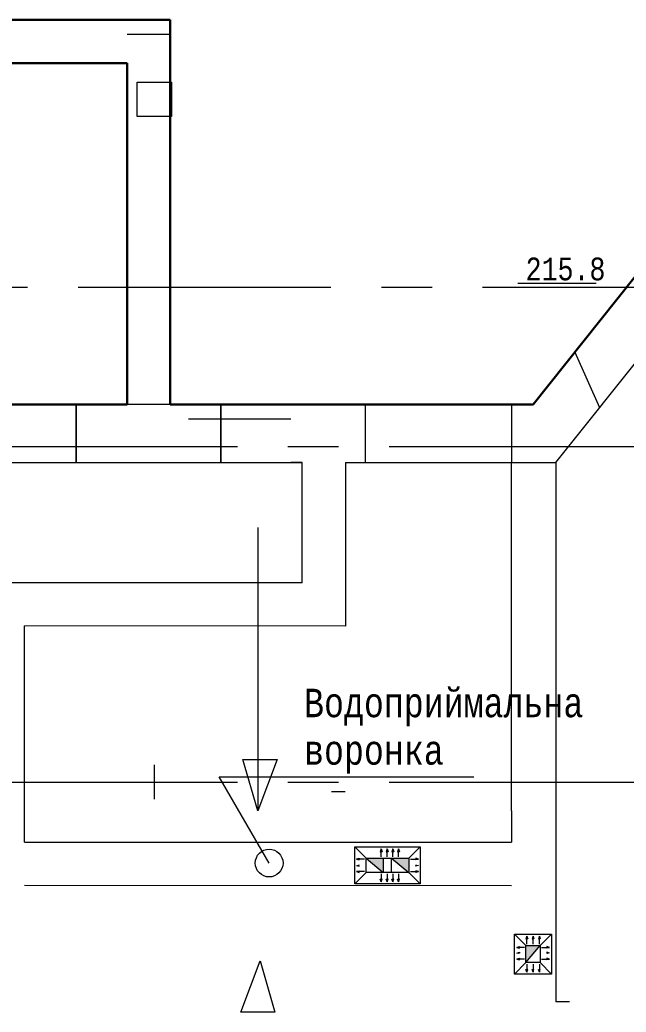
# Model space of a CAD drawing. Header units: millimetres. Extents: x -689206 to 4969298, y -1019800 to 703299.
# Drawn here: x 818976 to 824306, y -639943 to -631222 of the extents above; entities that cross this region are included whole.
import ezdxf

# ---------------------------------------------------------------- set-up
doc = ezdxf.new("R2010")
doc.units = ezdxf.units.MM
doc.linetypes.add('JIS_02_4.0', pattern=[5.5, 4, -1.5])
doc.linetypes.add('осеваяX2', pattern=[101.6, 63.5, -12.7, 12.7, -12.7])
doc.layers.add('кровля', color=211, linetype='Continuous')
doc.layers.add('четотам', color=7, linetype='Continuous')
for name, color, linetype, lineweight in [('ПЕРЕГОРОДКИ', 252, 'Continuous', 9), ('РАЗМЕРЫ', 7, 'Continuous', 9), ('сваи', 7, 'JIS_02_4.0', 30), ('стены', 7, 'Continuous', 20)]:
    doc.layers.add(name, color=color, linetype=linetype, lineweight=lineweight)
doc.styles.add('Аннотативный', font='isocteur.ttf', dxfattribs={"width": 0.7, "height": 250})

msp = doc.modelspace()

# ---------------------------------------------------------------- hatches: boundary and pattern name
at = {"layer": 'кровля', "lineweight": 5}
h = msp.add_hatch(color=7, dxfattribs=at)
h.dxf.hatch_style = 1
h.paths.add_polyline_path([(822152.6, -638532.2), (822160.7, -638532.2), (822152.6, -638508.5)])
h.paths.add_polyline_path([(822144.4, -638532.2), (822152.6, -638532.2), (822152.6, -638508.5)])
h = msp.add_hatch(color=7, dxfattribs=at)
h.dxf.hatch_style = 1
h.paths.add_polyline_path([(822203.8, -638508.5), (822195.7, -638532.2), (822203.8, -638532.2)])
h.paths.add_polyline_path([(822203.8, -638508.5), (822203.8, -638532.2), (822212, -638532.2)])
h = msp.add_hatch(color=7, dxfattribs=at)
h.dxf.hatch_style = 1
h.paths.add_polyline_path([(822255.1, -638508.5), (822246.9, -638532.2), (822255.1, -638532.2)])
h.paths.add_polyline_path([(822255.1, -638508.5), (822255.1, -638532.2), (822263.2, -638532.2)])
h = msp.add_hatch(color=7, dxfattribs=at)
h.dxf.hatch_style = 1
h.paths.add_polyline_path([(822304.9, -638508.5), (822296.7, -638532.2), (822304.9, -638532.2)])
h.paths.add_polyline_path([(822304.9, -638508.5), (822304.9, -638532.2), (822313, -638532.2)])
h = msp.add_hatch(color=7, dxfattribs=at)
h.dxf.hatch_style = 1
h.paths.add_polyline_path([(821935.3, -638597.2), (821958.9, -638605.4), (821958.9, -638597.2)])
h.paths.add_polyline_path([(821935.3, -638597.2), (821958.9, -638597.2), (821958.9, -638589.1)])
h = msp.add_hatch(color=7, dxfattribs=at)
h.dxf.hatch_style = 1
h.paths.add_polyline_path([(821935.3, -638652.5), (821958.9, -638660.7), (821958.9, -638652.5)])
h.paths.add_polyline_path([(821935.3, -638652.5), (821958.9, -638652.5), (821958.9, -638644.4)])
h = msp.add_hatch(color=7, dxfattribs=at)
h.dxf.hatch_style = 1
h.paths.add_polyline_path([(822455.5, -638597.2), (822455.5, -638605.4), (822479.2, -638597.2)])
h.paths.add_polyline_path([(822455.5, -638589.1), (822455.5, -638597.2), (822479.2, -638597.2)])
h = msp.add_hatch(color=7, dxfattribs=at)
h.dxf.hatch_style = 1
h.paths.add_polyline_path([(822455.5, -638652.5), (822455.5, -638660.7), (822479.2, -638652.5)])
h.paths.add_polyline_path([(822455.5, -638644.4), (822455.5, -638652.5), (822479.2, -638652.5)])
h = msp.add_hatch(color=7, dxfattribs=at)
h.dxf.hatch_style = 1
h.paths.add_polyline_path([(821958.9, -638707.8), (821958.9, -638699.7), (821935.3, -638707.8)])
h.paths.add_polyline_path([(821958.9, -638715.9), (821958.9, -638707.8), (821935.3, -638707.8)])
h = msp.add_hatch(color=7, dxfattribs=at)
h.dxf.hatch_style = 1
h.paths.add_polyline_path([(822479.2, -638707.8), (822455.5, -638699.7), (822455.5, -638707.8)])
h.paths.add_polyline_path([(822479.2, -638707.8), (822455.5, -638707.8), (822455.5, -638715.9)])
h = msp.add_hatch(color=7, dxfattribs=at)
h.dxf.hatch_style = 1
h.paths.add_polyline_path([(822152.6, -638796.5), (822160.7, -638772.9), (822152.6, -638772.9)])
h.paths.add_polyline_path([(822152.6, -638796.5), (822152.6, -638772.9), (822144.4, -638772.9)])
h = msp.add_hatch(color=7, dxfattribs=at)
h.dxf.hatch_style = 1
h.paths.add_polyline_path([(822203.8, -638772.9), (822195.7, -638772.9), (822203.8, -638796.5)])
h.paths.add_polyline_path([(822212, -638772.9), (822203.8, -638772.9), (822203.8, -638796.5)])
h = msp.add_hatch(color=7, dxfattribs=at)
h.dxf.hatch_style = 1
h.paths.add_polyline_path([(822255.1, -638772.9), (822246.9, -638772.9), (822255.1, -638796.5)])
h.paths.add_polyline_path([(822263.2, -638772.9), (822255.1, -638772.9), (822255.1, -638796.5)])
h = msp.add_hatch(color=7, dxfattribs=at)
h.dxf.hatch_style = 1
h.paths.add_polyline_path([(822304.9, -638772.9), (822296.7, -638772.9), (822304.9, -638796.5)])
h.paths.add_polyline_path([(822313, -638772.9), (822304.9, -638772.9), (822304.9, -638796.5)])
at = {"layer": 'кровля', "lineweight": 5, "true_color": 0x000000}
h = msp.add_hatch(color=18, dxfattribs=at)
h.dxf.hatch_style = 1
h.paths.add_polyline_path([(823431.9, -639297.3), (823440.1, -639297.3), (823431.9, -639273.7)])
h.paths.add_polyline_path([(823423.8, -639297.3), (823431.9, -639297.3), (823431.9, -639273.7)])
h = msp.add_hatch(color=18, dxfattribs=at)
h.dxf.hatch_style = 1
h.paths.add_polyline_path([(823487.2, -639297.3), (823495.4, -639297.3), (823487.2, -639273.7)])
h.paths.add_polyline_path([(823479.1, -639297.3), (823487.2, -639297.3), (823487.2, -639273.7)])
h = msp.add_hatch(color=18, dxfattribs=at)
h.dxf.hatch_style = 1
h.paths.add_polyline_path([(823542.5, -639273.7), (823534.4, -639297.3), (823542.5, -639297.3)])
h.paths.add_polyline_path([(823542.5, -639273.7), (823542.5, -639297.3), (823550.7, -639297.3)])
h = msp.add_hatch(color=18, dxfattribs=at)
h.dxf.hatch_style = 1
h.paths.add_polyline_path([(823343.3, -639373.1), (823366.9, -639381.2), (823366.9, -639373.1)])
h.paths.add_polyline_path([(823343.3, -639373.1), (823366.9, -639373.1), (823366.9, -639364.9)])
h = msp.add_hatch(color=18, dxfattribs=at)
h.dxf.hatch_style = 1
h.paths.add_polyline_path([(823607.6, -639373.1), (823607.6, -639381.2), (823631.2, -639373.1)])
h.paths.add_polyline_path([(823607.6, -639364.9), (823607.6, -639373.1), (823631.2, -639373.1)])
h = msp.add_hatch(color=18, dxfattribs=at)
h.dxf.hatch_style = 1
h.paths.add_polyline_path([(823343.3, -639424.3), (823366.9, -639432.5), (823366.9, -639424.3)])
h.paths.add_polyline_path([(823343.3, -639424.3), (823366.9, -639424.3), (823366.9, -639416.2)])
h = msp.add_hatch(color=18, dxfattribs=at)
h.dxf.hatch_style = 1
h.paths.add_polyline_path([(823607.6, -639424.3), (823607.6, -639432.5), (823631.2, -639424.3)])
h.paths.add_polyline_path([(823607.6, -639416.2), (823607.6, -639424.3), (823631.2, -639424.3)])
h = msp.add_hatch(color=18, dxfattribs=at)
h.dxf.hatch_style = 1
h.paths.add_polyline_path([(823366.9, -639475.6), (823366.9, -639467.4), (823343.3, -639475.6)])
h.paths.add_polyline_path([(823366.9, -639483.7), (823366.9, -639475.6), (823343.3, -639475.6)])
h = msp.add_hatch(color=18, dxfattribs=at)
h.dxf.hatch_style = 1
h.paths.add_polyline_path([(823631.2, -639475.6), (823607.6, -639467.4), (823607.6, -639475.6)])
h.paths.add_polyline_path([(823631.2, -639475.6), (823607.6, -639475.6), (823607.6, -639483.7)])
h = msp.add_hatch(color=18, dxfattribs=at)
h.dxf.hatch_style = 1
h.paths.add_polyline_path([(823431.9, -639591.3), (823440.1, -639567.7), (823431.9, -639567.7)])
h.paths.add_polyline_path([(823431.9, -639591.3), (823431.9, -639567.7), (823423.8, -639567.7)])
h = msp.add_hatch(color=18, dxfattribs=at)
h.dxf.hatch_style = 1
h.paths.add_polyline_path([(823487.2, -639591.3), (823495.4, -639567.7), (823487.2, -639567.7)])
h.paths.add_polyline_path([(823487.2, -639591.3), (823487.2, -639567.7), (823479.1, -639567.7)])
h = msp.add_hatch(color=18, dxfattribs=at)
h.dxf.hatch_style = 1
h.paths.add_polyline_path([(823542.5, -639567.7), (823534.4, -639567.7), (823542.5, -639591.3)])
h.paths.add_polyline_path([(823550.7, -639567.7), (823542.5, -639567.7), (823542.5, -639591.3)])
at = {"layer": 'РАЗМЕРЫ', "lineweight": 5, "ltscale": 150}
h = msp.add_hatch(color=256, dxfattribs=at)
h.dxf.hatch_style = 1
h.paths.add_polyline_path([(822394.1, -638715), (822394.1, -638590), (822244.1, -638590)])
h.paths.add_polyline_path([(822170.4, -638715), (822170.4, -638590), (822020.4, -638590)])
h = msp.add_hatch(color=256, dxfattribs=at)
h.dxf.hatch_style = 1
h.paths.add_polyline_path([(823549.7, -639357.5), (823424.7, -639357.5), (823424.7, -639507.5)])

# ---------------------------------------------------------------- linework, layer by layer
at = {"layer": 'кровля', "color": 7, "lineweight": 5}
for p, q in [((822020.4, -638590), (821920.4, -638490)), ((822394.1, -638590), (822494.1, -638490)), ((822152.6, -638508.5), (822144.4, -638532.2)), ((822144.4, -638532.2), (822152.6, -638532.2)), ((822152.6, -638578.5), (822152.6, -638508.5)), ((822152.6, -638508.5), (822160.7, -638532.2)), ((822160.7, -638532.2), (822152.6, -638532.2)), ((822203.8, -638508.5), (822195.7, -638532.2)), ((822195.7, -638532.2), (822203.8, -638532.2)), ((822203.8, -638578.5), (822203.8, -638508.5)), ((822203.8, -638508.5), (822212, -638532.2)), ((822212, -638532.2), (822203.8, -638532.2)), ((822255.1, -638508.5), (822246.9, -638532.2)), ((822246.9, -638532.2), (822255.1, -638532.2)), ((822255.1, -638578.5), (822255.1, -638508.5)), ((822255.1, -638508.5), (822263.2, -638532.2)), ((822263.2, -638532.2), (822255.1, -638532.2)), ((822304.9, -638508.5), (822296.7, -638532.2)), ((822296.7, -638532.2), (822304.9, -638532.2)), ((822304.9, -638578.5), (822304.9, -638508.5)), ((822304.9, -638508.5), (822313, -638532.2)), ((822313, -638532.2), (822304.9, -638532.2)), ((821935.3, -638597.2), (821958.9, -638589.1)), ((822005.3, -638597.2), (821935.3, -638597.2)), ((821935.3, -638597.2), (821958.9, -638605.4)), ((821935.3, -638652.5), (821958.9, -638660.7)), ((821958.9, -638589.1), (821958.9, -638597.2)), ((821958.9, -638605.4), (821958.9, -638597.2)), ((821958.9, -638660.7), (821958.9, -638652.5)), ((822409.2, -638597.2), (822479.2, -638597.2)), ((822479.2, -638597.2), (822455.5, -638589.1)), ((822455.5, -638589.1), (822455.5, -638597.2)), ((822479.2, -638597.2), (822455.5, -638605.4)), ((822455.5, -638605.4), (822455.5, -638597.2)), ((822479.2, -638652.5), (822455.5, -638660.7)), ((822455.5, -638660.7), (822455.5, -638652.5)), ((822020.4, -638715), (821920.4, -638815)), ((821935.3, -638707.8), (821958.9, -638699.7)), ((822005.3, -638707.8), (821935.3, -638707.8)), ((821935.3, -638707.8), (821958.9, -638715.9)), ((821958.9, -638699.7), (821958.9, -638707.8)), ((821958.9, -638715.9), (821958.9, -638707.8)), ((822152.6, -638726.5), (822152.6, -638796.5)), ((822203.8, -638726.5), (822203.8, -638796.5)), ((822255.1, -638726.5), (822255.1, -638796.5)), ((822304.9, -638726.5), (822304.9, -638796.5)), ((822394.1, -638715), (822494.1, -638815)), ((822409.2, -638707.8), (822479.2, -638707.8)), ((822479.2, -638707.8), (822455.5, -638699.7)), ((822455.5, -638699.7), (822455.5, -638707.8)), ((822479.2, -638707.8), (822455.5, -638715.9)), ((822455.5, -638715.9), (822455.5, -638707.8)), ((822152.6, -638796.5), (822144.4, -638772.9)), ((822144.4, -638772.9), (822152.6, -638772.9)), ((822152.6, -638796.5), (822160.7, -638772.9)), ((822160.7, -638772.9), (822152.6, -638772.9)), ((822203.8, -638796.5), (822195.7, -638772.9)), ((822195.7, -638772.9), (822203.8, -638772.9)), ((822203.8, -638796.5), (822212, -638772.9)), ((822212, -638772.9), (822203.8, -638772.9)), ((822255.1, -638796.5), (822246.9, -638772.9)), ((822246.9, -638772.9), (822255.1, -638772.9)), ((822255.1, -638796.5), (822263.2, -638772.9)), ((822263.2, -638772.9), (822255.1, -638772.9)), ((822304.9, -638796.5), (822296.7, -638772.9)), ((822296.7, -638772.9), (822304.9, -638772.9)), ((822304.9, -638796.5), (822313, -638772.9)), ((822313, -638772.9), (822304.9, -638772.9))]:
    msp.add_line(p, q, dxfattribs=at)
at = {"layer": 'кровля', "color": 18, "lineweight": 5, "true_color": 0x000000}
for p, q in [((823424.7, -639357.5), (823324.7, -639257.5)), ((823431.9, -639273.7), (823423.8, -639297.3)), ((823431.9, -639343.7), (823431.9, -639273.7)), ((823431.9, -639273.7), (823440.1, -639297.3)), ((823487.2, -639273.7), (823479.1, -639297.3)), ((823487.2, -639343.7), (823487.2, -639273.7)), ((823487.2, -639273.7), (823495.4, -639297.3)), ((823542.5, -639273.7), (823534.4, -639297.3)), ((823542.5, -639343.7), (823542.5, -639273.7)), ((823542.5, -639273.7), (823550.7, -639297.3)), ((823549.7, -639357.5), (823649.7, -639257.5)), ((823343.3, -639373.1), (823366.9, -639364.9)), ((823366.9, -639364.9), (823366.9, -639373.1)), ((823423.8, -639297.3), (823431.9, -639297.3)), ((823440.1, -639297.3), (823431.9, -639297.3)), ((823479.1, -639297.3), (823487.2, -639297.3)), ((823495.4, -639297.3), (823487.2, -639297.3)), ((823534.4, -639297.3), (823542.5, -639297.3)), ((823550.7, -639297.3), (823542.5, -639297.3)), ((823631.2, -639373.1), (823607.6, -639364.9)), ((823607.6, -639364.9), (823607.6, -639373.1)), ((823413.3, -639373.1), (823343.3, -639373.1)), ((823343.3, -639373.1), (823366.9, -639381.2)), ((823343.3, -639424.3), (823366.9, -639416.2)), ((823366.9, -639381.2), (823366.9, -639373.1)), ((823366.9, -639416.2), (823366.9, -639424.3)), ((823561.2, -639373.1), (823631.2, -639373.1)), ((823631.2, -639373.1), (823607.6, -639381.2)), ((823607.6, -639381.2), (823607.6, -639373.1)), ((823631.2, -639424.3), (823607.6, -639416.2)), ((823607.6, -639416.2), (823607.6, -639424.3)), ((823424.7, -639507.5), (823324.7, -639607.5)), ((823343.3, -639475.6), (823366.9, -639467.4)), ((823413.3, -639475.6), (823343.3, -639475.6)), ((823343.3, -639475.6), (823366.9, -639483.7)), ((823366.9, -639467.4), (823366.9, -639475.6)), ((823366.9, -639483.7), (823366.9, -639475.6)), ((823431.9, -639521.3), (823431.9, -639591.3)), ((823487.2, -639521.3), (823487.2, -639591.3)), ((823542.5, -639521.3), (823542.5, -639591.3)), ((823549.7, -639507.5), (823649.7, -639607.5)), ((823561.2, -639475.6), (823631.2, -639475.6)), ((823631.2, -639475.6), (823607.6, -639467.4)), ((823607.6, -639467.4), (823607.6, -639475.6)), ((823631.2, -639475.6), (823607.6, -639483.7)), ((823607.6, -639483.7), (823607.6, -639475.6)), ((823431.9, -639591.3), (823423.8, -639567.7)), ((823423.8, -639567.7), (823431.9, -639567.7)), ((823431.9, -639591.3), (823440.1, -639567.7)), ((823440.1, -639567.7), (823431.9, -639567.7)), ((823487.2, -639591.3), (823479.1, -639567.7)), ((823479.1, -639567.7), (823487.2, -639567.7)), ((823487.2, -639591.3), (823495.4, -639567.7)), ((823495.4, -639567.7), (823487.2, -639567.7)), ((823542.5, -639591.3), (823534.4, -639567.7)), ((823534.4, -639567.7), (823542.5, -639567.7)), ((823542.5, -639591.3), (823550.7, -639567.7)), ((823550.7, -639567.7), (823542.5, -639567.7))]:
    msp.add_line(p, q, dxfattribs=at)
at = {"layer": 'кровля', "color": 7, "lineweight": 5}
for points in [[(822494.1, -638490), (822494.1, -638815), (821920.4, -638815), (821920.4, -638490)], [(822394.1, -638590), (822394.1, -638715), (822020.4, -638715), (822020.4, -638590)]]:
    msp.add_lwpolyline(points, close=True, dxfattribs=at)
at = {"layer": 'кровля', "color": 18, "lineweight": 5, "true_color": 0x000000}
for points in [[(823324.7, -639257.5), (823649.7, -639257.5), (823649.7, -639607.5), (823324.7, -639607.5)], [(823424.7, -639357.5), (823549.7, -639357.5), (823549.7, -639507.5), (823424.7, -639507.5)]]:
    msp.add_lwpolyline(points, close=True, dxfattribs=at)
at = {"layer": 'ПЕРЕГОРОДКИ', "linetype": 'ByBlock', "lineweight": 20}
for p, q in [((821718.3, -636550.2), (821717.2, -636550.2)), ((821836.1, -638005.9), (821716.1, -638005.8))]:
    msp.add_line(p, q, dxfattribs=at)
at = {"layer": 'РАЗМЕРЫ', "linetype": 'ByBlock', "lineweight": 30}
for p, q in [((820298.1, -631222.3), (814218.1, -631222.3)), ((814218.1, -631222.3), (820298.1, -631222.3)), ((820298.1, -631222.3), (820298.1, -631602.3)), ((819918.1, -631602.3), (814598.1, -631602.3)), ((820298.1, -631602.3), (820298.1, -634602.3)), ((823487.8, -634602.3), (824558.1, -633259.1)), ((814598.1, -634602.3), (819918.1, -634602.3)), ((820298.1, -634602.3), (823487.8, -634602.3)), ((821457.2, -636550.2), (821457.2, -636549.9)), ((821717.2, -636550.1), (821717.2, -636550.2)), ((821718.3, -636550.2), (821718.3, -636550.1))]:
    msp.add_line(p, q, dxfattribs=at)
at = {"layer": 'РАЗМЕРЫ', "linetype": 'осеваяX2', "lineweight": 5, "ltscale": 35}
msp.add_line((850158.3, -633573), (783105.6, -633573), dxfattribs=at)
at = {"layer": 'РАЗМЕРЫ'}
msp.add_line((823353.5, -633535.4), (824042.8, -633535.4), dxfattribs=at)
at = {"layer": 'РАЗМЕРЫ', "linetype": 'ByBlock', "lineweight": 13}
for p, q in [((823688.3, -635112.3), (824675.9, -633873)), ((815215.9, -635112.3), (821457.2, -635112.3)), ((821457.2, -636169.9), (821457.2, -635112.3)), ((821838.3, -635112.3), (821837.2, -636550.2)), ((821838.3, -635112.3), (823298.3, -635112.3)), ((821457.2, -636169.9), (818634.1, -636169.9)), ((821837.2, -636550.2), (819017.5, -636547.9)), ((819015.6, -638450.1), (823298.3, -638450.1)), ((823298.3, -638832.3), (819015.5, -638830.1))]:
    msp.add_line(p, q, dxfattribs=at)
at = {"layer": 'РАЗМЕРЫ', "linetype": 'ByBlock', "lineweight": 5, "ltscale": 35}
for p, q in [((823853.7, -634143), (824072.6, -634630.1)), ((823297.8, -634602.3), (823298.3, -635112.3))]:
    msp.add_line(p, q, dxfattribs=at)
at = {"layer": 'РАЗМЕРЫ', "linetype": 'ByBlock', "lineweight": 9, "ltscale": 35}
for p, q in [((819471.7, -634602.3), (819471.7, -635112.3)), ((819471.7, -635112.3), (819471.7, -634602.3)), ((820298.1, -634602.3), (819817.8, -634602.3)), ((820741.7, -634602.3), (820741.7, -635112.3)), ((820741.7, -635112.3), (820741.7, -634602.3)), ((822011.7, -634602.3), (822011.7, -635112.3)), ((823298.3, -635112.3), (823688.3, -635112.3))]:
    msp.add_line(p, q, dxfattribs=at)
at = {"layer": 'РАЗМЕРЫ', "lineweight": 9, "ltscale": 150}
for p, q in [((821167.2, -638632.5), (820729, -637873.6)), ((820729, -637873.6), (822966.2, -637873.6))]:
    msp.add_line(p, q, dxfattribs=at)
msp.add_circle((821167.2, -638632.5), 122, dxfattribs=at)
at = {"layer": 'сваи', "linetype": 'ByBlock', "lineweight": 20, "ltscale": 35}
for p, q in [((820298.1, -631352.3), (819918.1, -631352.3)), ((821359.2, -634732.3), (820459.2, -634732.3)), ((821457.2, -635112.3), (821359.2, -635112.3)), ((821067.2, -638172.3), (820937.2, -637722.3)), ((820937.2, -637722.3), (821067.2, -637722.3)), ((821067.2, -637722.3), (821237.2, -637722.3)), ((821237.2, -637722.3), (821067.2, -638172.3)), ((820917.2, -639942.5), (821087.2, -639492.5)), ((821087.2, -639492.5), (821217.2, -639942.5)), ((821087.2, -639942.5), (820917.2, -639942.5)), ((821217.2, -639942.5), (821087.2, -639942.5))]:
    msp.add_line(p, q, dxfattribs=at)
at = {"layer": 'сваи', "linetype": 'ByBlock', "lineweight": 30, "ltscale": 35}
msp.add_line((819918.1, -631602.3), (819918.1, -634602.3), dxfattribs=at)
at = {"layer": 'сваи', "linetype": 'ByBlock', "lineweight": 9, "ltscale": 35}
msp.add_line((821067.2, -635682.3), (821067.2, -638172.3), dxfattribs=at)
at = {"layer": 'стены', "linetype": 'осеваяX2', "lineweight": 5, "ltscale": 35}
for p, q in [((783105.6, -634972.3), (850158.3, -634972.3)), ((783105.6, -637920.3), (850158.3, -637920.3))]:
    msp.add_line(p, q, dxfattribs=at)
at = {"layer": 'стены', "lineweight": 13}
for p, q in [((823298.3, -638172.3), (823298.3, -635112.3)), ((823688.3, -635112.3), (823688.3, -639852.3)), ((819015.6, -638450.1), (819017.2, -636547.9))]:
    msp.add_line(p, q, dxfattribs=at)
at = {"layer": 'стены'}
for p, q in [((820158.3, -638070.3), (820158.3, -637770.3)), ((820008.3, -637920.3), (820308.3, -637920.3))]:
    msp.add_line(p, q, dxfattribs=at)
at = {"layer": 'стены', "lineweight": 20}
for p, q in [((823298.3, -638172.3), (823298.3, -638450.1)), ((823808.3, -639852.3), (823688.3, -639852.3))]:
    msp.add_line(p, q, dxfattribs=at)
at = {"layer": 'стены'}
msp.add_lwpolyline([(820008.3, -631770.3), (820308.3, -631770.3), (820308.3, -632070.3), (820008.3, -632070.3)], close=True, dxfattribs=at)
at = {"layer": 'четотам', "color": 7, "lineweight": 5}
for points in [[(822020.4, -638590), (822170.4, -638590), (822170.4, -638715), (822020.4, -638715), (822020.4, -638590), (822170.4, -638715)], [(822244.1, -638590), (822394.1, -638590), (822394.1, -638715), (822244.1, -638715), (822244.1, -638590), (822394.1, -638715)]]:
    msp.add_lwpolyline(points, dxfattribs=at)
at = {"layer": 'четотам', "color": 18, "lineweight": 5, "true_color": 0x000000}
msp.add_lwpolyline([(823424.7, -639507.5), (823424.7, -639357.5), (823549.7, -639357.5), (823549.7, -639507.5), (823424.7, -639507.5), (823549.7, -639357.5)], dxfattribs=at)
msp.add_lwpolyline([(823424.7, -639507.5), (823424.7, -639357.5), (823549.7, -639357.5), (823549.7, -639507.5), (823424.7, -639507.5), (823549.7, -639357.5)], dxfattribs=at)

# ---------------------------------------------------------------- texts
at = {"layer": 'РАЗМЕРЫ', "insert": (823421.8, -633311.4), "char_height": 200, "width": 656.117, "attachment_point": 1, "style": 'Аннотативный'}
msp.add_mtext('215.8', dxfattribs=at)
at = {"layer": 'РАЗМЕРЫ', "lineweight": 13, "ltscale": 150, "insert": (821474.1, -637100.6), "char_height": 250, "width": 850, "attachment_point": 1, "style": 'Аннотативный'}
msp.add_mtext('Водоприймальна воронка', dxfattribs=at)

doc.saveas('drawing.dxf')
